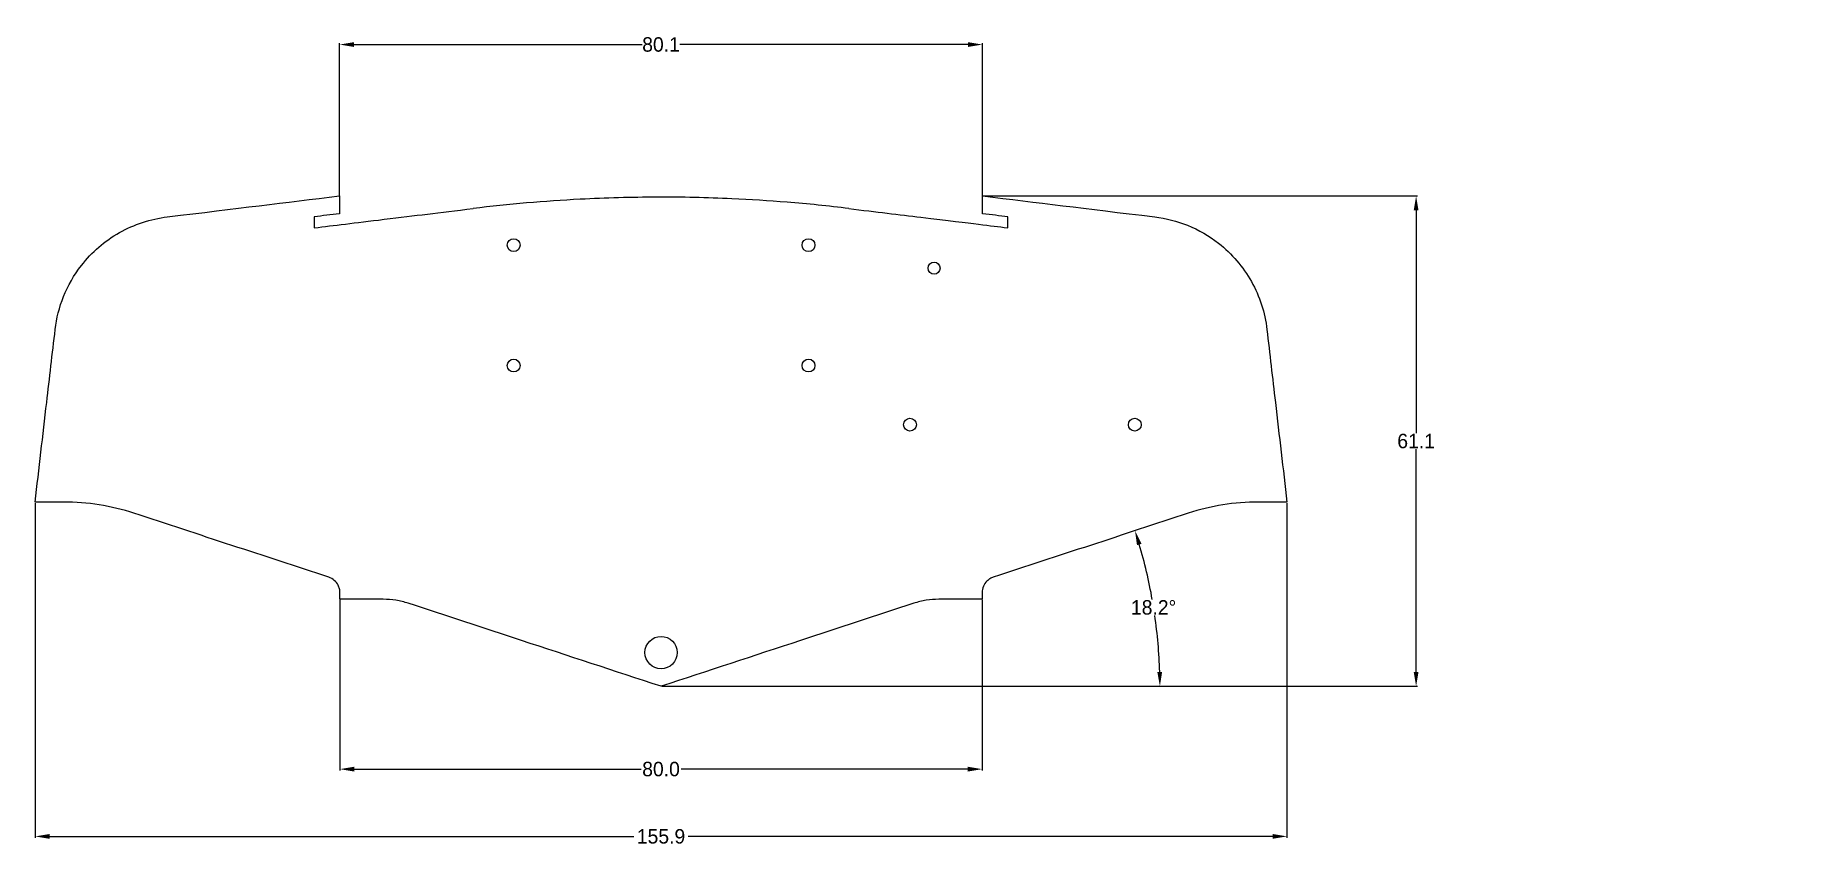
# Model space of a CAD drawing. Header units: millimetres. Extents: x -40 to 179, y -63 to 38.
import ezdxf

# ---------------------------------------------------------------- set-up
doc = ezdxf.new("R2010")
doc.units = ezdxf.units.MM
doc.layers.add('Layer1', color=2, linetype='Continuous')
doc.dimstyles.get("Standard").update_dxf_attribs({"dimtxt": 0.18, "dimasz": 0.18, "dimexe": 0.18, "dimexo": 0.0625, "dimgap": 0.09, "dimtad": 0, "dimtih": 1, "dimtoh": 1, "dimdec": 4, "dimzin": 0, "dimdsep": 46, "dimtxsty": 'Standard', "dimcen": 0.09, "dimadec": 0, "dimazin": 0, "dimtfac": 1, "dimtdec": 4, "dimtofl": 0, "dimtmove": 0, "dimatfit": 3, "dimfxl": 1, "dimtolj": 1, "dimtzin": 0, "dimarcsym": 0})

# ---------------------------------------------------------------- blocks, each defined once
blk = doc.blocks.new('*D8')
at = {"color": 0, "lineweight": -2, "transparency": 16777216}
for p, q in [((-39.76, -20.63), (-39.76, -62.34)), ((116.15, -20.63), (116.15, -62.34)), ((-37.96, -62.16), (34.8, -62.16)), ((114.35, -62.16), (41.58, -62.16))]:
    blk.add_line(p, q, dxfattribs=at)
at = {"color": 0, "transparency": 16777216}
for points in [[(-37.96, -61.86), (-37.96, -62.46), (-39.76, -62.16)], [(114.35, -61.86), (114.35, -62.46), (116.15, -62.16)]]:
    blk.add_solid(points, dxfattribs=at)
at = {"layer": 'Defpoints', "color": 0, "transparency": 16777216}
for p in [(-39.76, -20.56), (116.15, -20.56), (116.15, -62.16)]:
    blk.add_point(p, dxfattribs=at)
at = {"color": 0, "transparency": 16777216, "insert": (38.19, -62.16), "char_height": 1.8, "attachment_point": 5}
blk.add_mtext('\\A1;155.9', dxfattribs=at)
blk = doc.blocks.new('*D9')
at = {"color": 0, "lineweight": -2, "transparency": 16777216}
for p, q in [((-1.81, -32.68), (-1.81, -53.96)), ((78.19, -32.67), (78.19, -53.96)), ((-0.01, -53.78), (35.7, -53.78)), ((76.39, -53.78), (40.68, -53.78))]:
    blk.add_line(p, q, dxfattribs=at)
at = {"color": 0, "transparency": 16777216}
for points in [[(-0.01, -53.48), (-0.01, -54.08), (-1.81, -53.78)], [(76.39, -53.48), (76.39, -54.08), (78.19, -53.78)]]:
    blk.add_solid(points, dxfattribs=at)
at = {"layer": 'Defpoints', "color": 0, "transparency": 16777216}
for p in [(-1.81, -32.62), (78.19, -32.6), (78.19, -53.78)]:
    blk.add_point(p, dxfattribs=at)
at = {"color": 0, "transparency": 16777216, "insert": (38.19, -53.78), "char_height": 1.8, "attachment_point": 5}
blk.add_mtext('\\A1;80.0', dxfattribs=at)
blk = doc.blocks.new('*D10')
at = {"color": 0, "lineweight": -2, "transparency": 16777216}
for p, q in [((-1.84, 17.69), (-1.84, 36.67)), ((-0.04, 36.49), (35.85, 36.49)), ((76.42, 36.49), (40.53, 36.49)), ((78.22, 15.48), (78.22, 36.67))]:
    blk.add_line(p, q, dxfattribs=at)
at = {"color": 0, "transparency": 16777216}
for points in [[(-0.04, 36.79), (-0.04, 36.19), (-1.84, 36.49)], [(76.42, 36.79), (76.42, 36.19), (78.22, 36.49)]]:
    blk.add_solid(points, dxfattribs=at)
at = {"layer": 'Defpoints', "color": 0, "transparency": 16777216}
for p in [(78.22, 36.49), (-1.84, 17.63), (78.22, 15.42)]:
    blk.add_point(p, dxfattribs=at)
at = {"color": 0, "transparency": 16777216, "insert": (38.19, 36.49), "char_height": 1.8, "attachment_point": 5}
blk.add_mtext('\\A1;80.1', dxfattribs=at)
blk = doc.blocks.new('*D11')
at = {"color": 0, "lineweight": -2, "transparency": 16777216}
for p, q in [((78.29, 17.63), (132.41, 17.63)), ((132.23, 15.83), (132.23, -11.92)), ((132.23, -41.66), (132.23, -13.9)), ((38.26, -43.46), (132.41, -43.46))]:
    blk.add_line(p, q, dxfattribs=at)
at = {"color": 0, "transparency": 16777216}
for points in [[(131.93, 15.83), (132.53, 15.83), (132.23, 17.63)], [(131.93, -41.66), (132.53, -41.66), (132.23, -43.46)]]:
    blk.add_solid(points, dxfattribs=at)
at = {"layer": 'Defpoints', "color": 0, "transparency": 16777216}
for p in [(78.23, 17.63), (132.23, 17.63), (38.19, -43.46)]:
    blk.add_point(p, dxfattribs=at)
at = {"color": 0, "transparency": 16777216, "insert": (132.23, -12.91), "char_height": 1.8, "attachment_point": 5}
blk.add_mtext('\\A1;61.1', dxfattribs=at)
blk = doc.blocks.new('*D12')
at = {"color": 0, "lineweight": -2, "transparency": 16777216}
for start, end in [(10.0163, 16.5208), (1.66, 8.167)]:
    blk.add_arc((38.19, -43.46), 62.13, start, end, dxfattribs=at)
at = {"color": 0, "transparency": 16777216}
for points in [[(97.47, -25.88), (98.04, -25.7), (97.22, -24.08)], [(100.6, -41.66), (100, -41.67), (100.32, -43.46)]]:
    blk.add_solid(points, dxfattribs=at)
at = {"layer": 'Defpoints', "color": 0, "transparency": 16777216}
for p in [(103.84, -21.9), (86.31, -27.66), (99.97, -36.9), (38.26, -43.46), (179.03, -43.46)]:
    blk.add_point(p, dxfattribs=at)
at = {"color": 0, "transparency": 16777216, "insert": (99.54, -33.64), "char_height": 1.8, "attachment_point": 5}
blk.add_mtext('\\A1;18.2°', dxfattribs=at)

msp = doc.modelspace()

# ---------------------------------------------------------------- linework, layer by layer
at = {"layer": 'Layer1'}
for centre, radius in [((19.83, 11.5), 0.8), ((56.56, 11.5), 0.8), ((72.19, 8.63), 0.75), ((19.83, -3.5), 0.8), ((56.56, -3.5), 0.8), ((69.19, -10.87), 0.8), ((97.19, -10.87), 0.8)]:
    msp.add_circle(centre, radius, dxfattribs=at)
msp.add_ellipse((38.19, -39.26), major_axis=(0, 2.02), ratio=0.990268, dxfattribs=at)
for points, knots in [([(-39.76, -20.5), (-39.28, -16.37), (-38.8, -12.22), (-37.97, -5.07), (-37.62, -2.04), (-37.26, 0.99), (-37.1, 2.39), (-36.75, 3.77), (-35.67, 6.48), (-34.92, 7.78), (-32.71, 10.63), (-31.1, 12.02), (-27.42, 14.1), (-25.39, 14.77), (-23.3, 15.02), (-14.44, 16.09), (-8.77, 16.79), (-1.84, 17.63), (-1.84, 16.89), (-1.84, 16.16), (-1.84, 15.42), (-2.39, 15.35), (-2.92, 15.28), (-3.96, 15.16), (-4.47, 15.1), (-4.99, 15.03), (-4.99, 14.58), (-4.99, 14.12), (-4.99, 13.66), (-2.52, 13.96), (-0.03, 14.26), (7.73, 15.21), (10.38, 15.53), (14.8, 16.06)], [0, 0, 0, 0, 1.248774, 1.248774, 2.160789, 2.160789, 2.160789, 2.585449, 2.585449, 3.034323, 3.034323, 3.667529, 3.667529, 4.301612, 4.301612, 4.301612, 7.433512, 7.433512, 7.433512, 8.433512, 8.433512, 8.433512, 8.600787, 8.600787, 8.760537, 8.760537, 8.760537, 9.760537, 9.760537, 9.760537, 10.505905, 10.505905, 11.308482, 11.308482, 11.308482, 11.308482]), ([(61.59, 16.06), (65, 15.65), (67.89, 15.3), (77.59, 14.12), (79.01, 13.95), (81.37, 13.66), (81.37, 14.12), (81.37, 14.58), (81.37, 15.03), (80.87, 15.09), (80.36, 15.16), (79.32, 15.28), (78.79, 15.35), (78.22, 15.42), (78.22, 16.16), (78.22, 16.89), (78.22, 17.63), (85.15, 16.79), (90.82, 16.09), (99.68, 15.02), (101.09, 14.85), (102.46, 14.5), (105.15, 13.41), (106.45, 12.66), (109.29, 10.43), (110.68, 8.81), (112.75, 5.12), (113.41, 3.09), (113.65, 0.99), (114, -2.04), (114.35, -5.07), (115.18, -12.22), (115.67, -16.37), (116.15, -20.5)], [0, 0, 0, 0, 1.030288, 1.030288, 3.771813, 3.771813, 3.771813, 4.771813, 4.771813, 4.771813, 4.924594, 4.924594, 5.089132, 5.089132, 5.089132, 6.089132, 6.089132, 6.089132, 8.915625, 8.915625, 8.915625, 9.339688, 9.339688, 9.787826, 9.787826, 10.421628, 10.421628, 11.05649, 11.05649, 11.05649, 11.968503, 11.968503, 13.216687, 13.216687, 13.216687, 13.216687]), ([(61.59, 16.06), (59.03, 16.38), (56.46, 16.64), (51.6, 17.03), (49.31, 17.17), (43.9, 17.42), (40.79, 17.49), (34.49, 17.47), (31.31, 17.38), (23.67, 16.99), (19.23, 16.6), (14.8, 16.06)], [-4.691522, -4.691522, -4.691522, -4.691522, -3.916699, -3.916699, -3.228319, -3.228319, -2.293431, -2.293431, -1.339189, -1.339189, 0, 0, 0, 0]), ([(-36.2, -20.5), (-36.5, -20.5), (-36.79, -20.5), (-37.46, -20.5), (-37.76, -20.5), (-38.58, -20.5), (-39.17, -20.5), (-39.76, -20.5)], [-0.3040336, -0.3040336, -0.3040336, -0.3040336, -0.2477023, -0.2477023, -0.1790088, -0.1790088, -0.0018119, -0.0018119, -0.0018119, -0.0018119]), ([(-27.46, -21.9), (-28.86, -21.44), (-30.31, -21.09), (-33.24, -20.62), (-34.72, -20.5), (-36.2, -20.5)], [-0.8900158, -0.8900158, -0.8900158, -0.8900158, -0.4450572, -0.4450572, 0, 0, 0, 0]), ([(112.59, -20.5), (111.11, -20.5), (109.62, -20.62), (106.69, -21.09), (105.25, -21.44), (103.84, -21.9)], [-0.8900158, -0.8900158, -0.8900158, -0.8900158, -0.4449582, -0.4449582, 0, 0, 0, 0]), ([(116.15, -20.5), (115.72, -20.5), (115.43, -20.5), (114.39, -20.5), (114.06, -20.5), (113.18, -20.5), (112.89, -20.5), (112.59, -20.5)], [-0.5125502, -0.5125502, -0.5125502, -0.5125502, -0.2650083, -0.2650083, -0.0906523, -0.0906523, -0.0003957, -0.0003957, -0.0003957, -0.0003957]), ([(103.84, -21.9), (99.79, -23.23), (95.73, -24.57), (87.64, -27.22), (83.6, -28.55), (79.57, -29.87), (79.43, -29.92), (79.29, -29.98), (79.02, -30.14), (78.9, -30.24), (78.6, -30.54), (78.45, -30.76), (78.25, -31.25), (78.19, -31.51), (78.19, -31.77), (78.19, -32.06), (78.19, -32.34), (78.19, -32.62), (77.03, -32.62), (75.86, -32.62), (74.06, -32.62), (73.43, -32.62), (72.79, -32.62), (72.26, -32.62), (71.74, -32.66), (70.69, -32.83), (70.18, -32.96), (69.67, -33.12), (64.97, -34.67), (60.26, -36.21), (49.77, -39.66), (43.98, -41.56), (38.19, -43.46), (32.4, -41.56), (26.61, -39.66), (16.12, -36.21), (11.42, -34.67), (6.71, -33.12), (6.21, -32.96), (5.7, -32.83), (4.65, -32.66), (4.12, -32.62), (3.59, -32.62), (2.96, -32.62), (2.33, -32.62), (0.53, -32.62), (-0.64, -32.62), (-1.81, -32.62), (-1.81, -32.34), (-1.81, -32.06), (-1.81, -31.77), (-1.81, -31.62), (-1.82, -31.47), (-1.89, -31.17), (-1.95, -31.02), (-2.14, -30.64), (-2.3, -30.43), (-2.7, -30.09), (-2.93, -29.95), (-3.18, -29.87), (-7.22, -28.55), (-11.25, -27.22), (-19.34, -24.57), (-23.4, -23.23), (-27.46, -21.9)], [0, 0, 0, 0, 1.281031, 1.281031, 2.554847, 2.554847, 2.554847, 2.600278, 2.600278, 2.647893, 2.647893, 2.726802, 2.726802, 2.806158, 2.806158, 2.806158, 3.806158, 3.806158, 3.806158, 4.156158, 4.156158, 4.346155, 4.346155, 4.346155, 4.504896, 4.504896, 4.663637, 4.663637, 4.663637, 6.14915, 6.14915, 7.977042, 7.977042, 7.977042, 9.80521, 9.80521, 11.290446, 11.290446, 11.290446, 11.449187, 11.449187, 11.607928, 11.607928, 11.607928, 11.797926, 11.797926, 12.147926, 12.147926, 12.147926, 13.147926, 13.147926, 13.147926, 13.193357, 13.193357, 13.240973, 13.240973, 13.319882, 13.319882, 13.399237, 13.399237, 13.399237, 14.673053, 14.673053, 15.954083, 15.954083, 15.954083, 15.954083])]:
    msp.add_open_spline(points, degree=3, knots=knots, dxfattribs=at)

# ---------------------------------------------------------------- dimensions: what is measured, and where the dimension line sits
for base, p1, p2, picture, middle in [((78.22, 36.49), (-1.84, 17.63), (78.22, 15.42), '*D10', (38.19, 36.49)), ((116.15, -62.16), (-39.76, -20.56), (116.15, -20.56), '*D8', (38.19, -62.16)), ((78.19, -53.78), (-1.81, -32.62), (78.19, -32.6), '*D9', (38.19, -53.78))]:
    dim = msp.add_linear_dim(base=base, p1=p1, p2=p2, dimstyle='Standard', override={"dimtxt": 1.8, "dimasz": 1.8, "dimdec": 1, "dimadec": 1, "dimtdec": 1})
    dim.commit()
    dim.dimension.update_dxf_attribs({"geometry": picture, "text_midpoint": middle})
dim = msp.add_linear_dim(base=(132.23, 17.63), p1=(38.19, -43.46), p2=(78.23, 17.63), angle=90, dimstyle='Standard', override={"dimtxt": 1.8, "dimasz": 1.8, "dimdec": 1, "dimadec": 1, "dimtdec": 1})
dim.commit()
dim.dimension.update_dxf_attribs({"geometry": '*D11', "text_midpoint": (132.23, -12.91)})
dim = msp.add_angular_dim_2l(base=(99.97, -36.9), line1=((103.84, -21.9), (86.31, -27.66)), line2=((38.26, -43.46), (179.03, -43.46)), dimstyle='Standard', override={"dimtxt": 1.8, "dimasz": 1.8, "dimdec": 1, "dimadec": 1, "dimtdec": 1})
dim.commit()
dim.dimension.update_dxf_attribs({"geometry": '*D12', "text_midpoint": (99.54, -33.64)})

doc.saveas('drawing.dxf')
